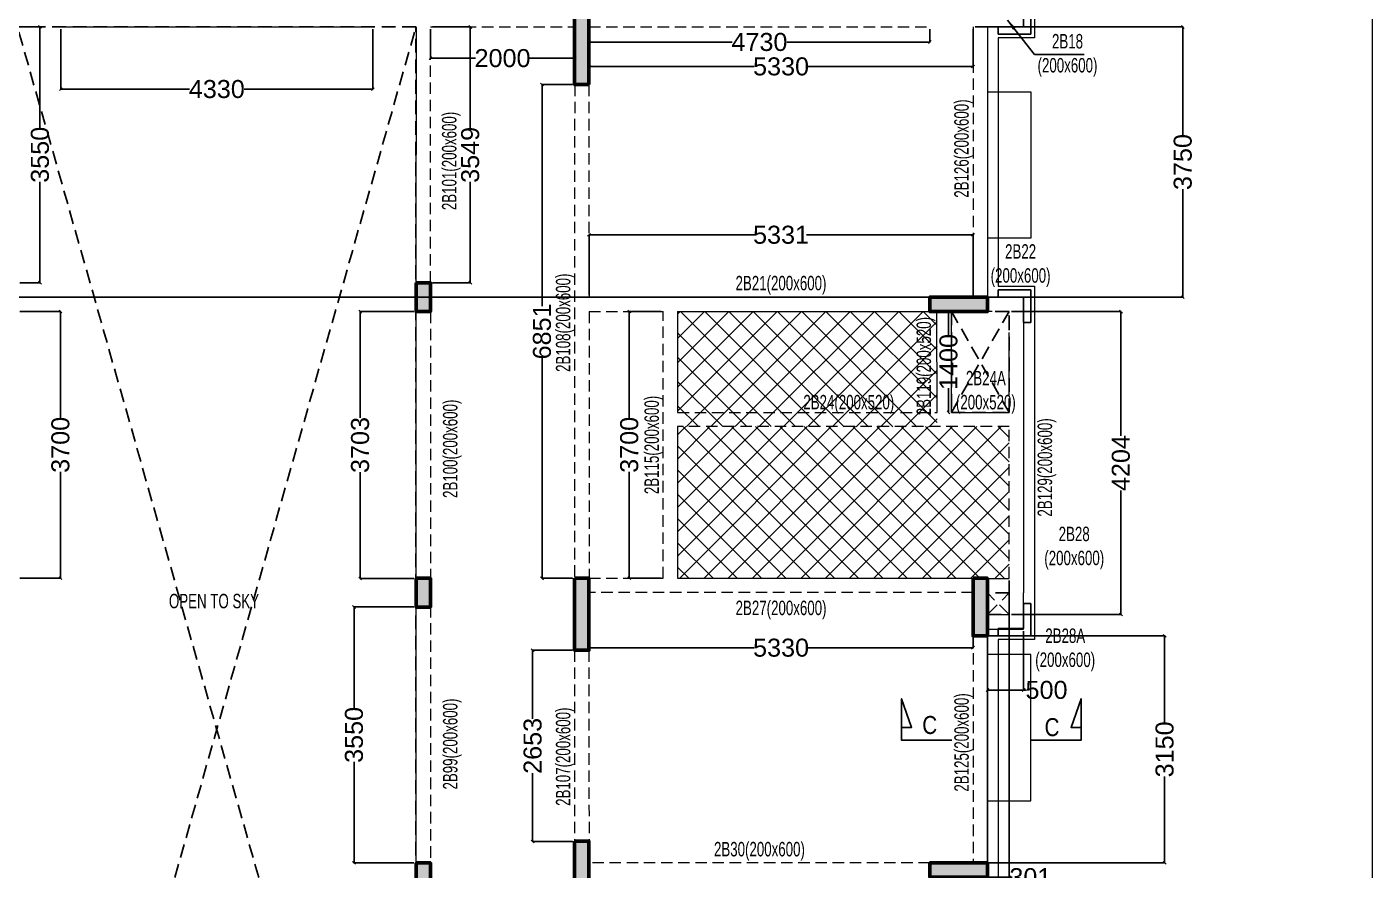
# Model space of a CAD drawing. Header units: millimetres. Extents: x -29 to 37328, y -5 to 79129.
# Drawn here: x 18661 to 37328, y 51008 to 62709 of the extents above; entities that cross this region are included whole.
import ezdxf
from ezdxf.enums import TextEntityAlignment as Align

# ---------------------------------------------------------------- set-up
doc = ezdxf.new("R2010")
doc.units = ezdxf.units.MM
for name, pattern in [('CONTINU', [0]), ('DASHED', [0.75, 0.5, -0.25]), ('HIDDEN', [9.525, 6.35, -3.175])]:
    doc.linetypes.add(name, pattern=pattern)
for name, color, linetype, lineweight in [('A-BOXING PROJECTION', 8, 'Continuous', 9), ('A-CLMN', 5, 'Continuous', 50), ('A-CONC-PATT', 253, 'Continuous', 0), ('S - BEAM', 7, 'Continuous', 13), ('S - BEAM TXT', 30, 'Continuous', 13), ('STR-Stair', 1, 'Continuous', 13)]:
    doc.layers.add(name, color=color, linetype=linetype, lineweight=lineweight)
for name, color, linetype in [('BAND DETAILS', 2, 'Continuous'), ('S-DIM', 8, 'Continuous'), ('SECTION', 4, 'CONTINU'), ('SL-FW-HIDDEN', 1, 'Continuous'), ('STR-COL', 3, 'Continuous'), ('TEXT', 7, 'Continuous'), ('TOILET SUNK BY80', 240, 'Continuous')]:
    doc.layers.add(name, color=color, linetype=linetype)
doc.styles.add('Dim.s & Anno.(Misc.)', font='ARIALN.TTF')
doc.styles.add('S - GRID TXT', font='ARIALNB.TTF')
doc.styles.add('SD', font='ARIALNB.TTF')
doc.styles.add('SED', font='ARIALN.TTF', dxfattribs={"height": 50})
doc.styles.add('SOBHA', font='arial.ttf')
doc.styles.add('TITLE', font='tahoma.ttf')
doc.dimstyles.new('A-GFC-100', dxfattribs={"dimscale": 100, "dimtxt": 1.75, "dimasz": 1.5, "dimexe": 1.5, "dimexo": 0, "dimgap": 1, "dimtad": 1, "dimdec": 0, "dimdsep": 46, "dimtxsty": 'Dim.s & Anno.(Misc.)', "dimblk": 'ARCHTICK', "dimcen": 0, "dimdle": 1.5, "dimclrd": 256, "dimclre": 8, "dimclrt": 6, "dimazin": 2, "dimtfac": 1, "dimtdec": 0, "dimtix": 1, "dimtmove": 2, "dimatfit": 3, "dimfxl": 1, "dimtolj": 1, "dimlwd": -1, "dimlwe": 9, "dimarcsym": 0})
doc.dimstyles.new('S--20', dxfattribs={"dimscale": 20, "dimtxt": 12.5, "dimasz": 2, "dimexe": 0.25, "dimexo": 1.5, "dimgap": 0.1, "dimtad": 0, "dimdec": 0, "dimrnd": 0.0005, "dimzin": 0, "dimdsep": 46, "dimtxsty": 'SOBHA', "dimblk": 'OBLIQUE', "dimcen": 0.09, "dimclrd": 8, "dimclre": 8, "dimclrt": 4, "dimadec": 0, "dimazin": 0, "dimtfac": 1, "dimtdec": 0, "dimtofl": 0, "dimtmove": 0, "dimatfit": 3, "dimfxl": 0.18, "dimtolj": 1, "dimtzin": 0, "dimlwd": -1, "dimlwe": -1, "dimarcsym": 0})

# ---------------------------------------------------------------- blocks, each defined once
blk = doc.blocks.new('*U83')
at = {"layer": 'SL-FW-HIDDEN', "linetype": 'HIDDEN', "ltscale": 30}
for p, q in [((5530, 19500), (0, 0)), ((0, 19500), (5530, 0))]:
    blk.add_line(p, q, dxfattribs=at)
blk.add_lwpolyline([(0, 19500), (5530, 19500), (5530, 0), (0, 0)], close=True, dxfattribs=at)
at = {"layer": 'SL-FW-HIDDEN', "linetype": 'DASHED', "ltscale": 250, "style": 'TITLE'}
blk.add_attdef('DECRIPTION', text='', height=125, dxfattribs=at).set_placement((960, 116), align=Align.MIDDLE_CENTER)
blk = doc.blocks.new('*U74')
at = {"layer": 'SL-FW-HIDDEN', "linetype": 'HIDDEN', "ltscale": 30}
for p, q in [((301, 302), (0, 0)), ((0, 302), (301, 0))]:
    blk.add_line(p, q, dxfattribs=at)
blk.add_lwpolyline([(0, 302), (301, 302), (301, 0), (0, 0)], close=True, dxfattribs=at)
at = {"layer": 'SL-FW-HIDDEN', "linetype": 'DASHED', "ltscale": 250, "style": 'TITLE'}
blk.add_attdef('DECRIPTION', text='', height=125, dxfattribs=at).set_placement((960, 116), align=Align.MIDDLE_CENTER)
blk = doc.blocks.new('*U80')
at = {"layer": 'SL-FW-HIDDEN', "linetype": 'HIDDEN', "ltscale": 30}
for p, q in [((800, 1400), (0, 0)), ((0, 1400), (800, 0))]:
    blk.add_line(p, q, dxfattribs=at)
blk.add_lwpolyline([(0, 1400), (800, 1400), (800, 0), (0, 0)], close=True, dxfattribs=at)
at = {"layer": 'SL-FW-HIDDEN', "linetype": 'DASHED', "ltscale": 250, "style": 'TITLE'}
blk.add_attdef('DECRIPTION', text='', height=125, dxfattribs=at).set_placement((960, 116), align=Align.MIDDLE_CENTER)
blk = doc.blocks.new('_ArchTick')
at = {"color": 0, "linetype": 'ByBlock', "const_width": 0.15}
blk.add_lwpolyline([(-0.5, -0.5), (0.5, 0.5)], dxfattribs=at)
blk = doc.blocks.new('FFR')
at = {"layer": 'A-CONC-PATT'}
h = blk.add_hatch(color=256, dxfattribs=at)
h.dxf.hatch_style = 1
h.paths.add_polyline_path([(18170, 30580), (18370, 30580), (18370, 31580), (18170, 31580)])
h = blk.add_hatch(color=256, dxfattribs=at)
h.dxf.hatch_style = 1
h.paths.add_polyline_path([(16170, 27830), (15970, 27830), (15970, 27430), (16170, 27430)])
h = blk.add_hatch(color=256, dxfattribs=at)
h.dxf.hatch_style = 1
h.paths.add_polyline_path([(23900, 27430), (23900, 27630), (23100, 27630), (23100, 27430)])
h = blk.add_hatch(color=256, dxfattribs=at)
h.dxf.hatch_style = 1
h.paths.add_polyline_path([(16170, 23730), (15970, 23730), (15970, 23330), (16170, 23330)])
h = blk.add_hatch(color=256, dxfattribs=at)
h.dxf.hatch_style = 1
h.paths.add_polyline_path([(18370, 23730), (18170, 23730), (18170, 22730), (18370, 22730)])
h = blk.add_hatch(color=256, dxfattribs=at)
h.dxf.hatch_style = 1
h.paths.add_polyline_path([(23900, 23730), (23700, 23730), (23700, 22930), (23900, 22930)])
h = blk.add_hatch(color=256, dxfattribs=at)
h.dxf.hatch_style = 1
h.paths.add_polyline_path([(18370, 20080), (18170, 20080), (18170, 19280), (18370, 19280)])
h = blk.add_hatch(color=256, dxfattribs=at)
h.dxf.hatch_style = 1
h.paths.add_polyline_path([(16170, 19780), (15970, 19780), (15970, 19380), (16170, 19380)])
h = blk.add_hatch(color=256, dxfattribs=at)
h.dxf.hatch_style = 1
h.paths.add_polyline_path([(23900, 19580), (23900, 19780), (23100, 19780), (23100, 19580)])
at = {"layer": 'A-CLMN', "elevation": 1}
for points in [[(18370, 30580), (18170, 30580), (18170, 31580), (18370, 31580)], [(15970, 27830), (16170, 27830), (16170, 27430), (15970, 27430)], [(23900, 27630), (23900, 27430), (23100, 27430), (23100, 27630)], [(15970, 23730), (16170, 23730), (16170, 23330), (15970, 23330)], [(18170, 23730), (18370, 23730), (18370, 22730), (18170, 22730)], [(23700, 23730), (23900, 23730), (23900, 22930), (23700, 22930)], [(18170, 20080), (18370, 20080), (18370, 19280), (18170, 19280)], [(15970, 19780), (16170, 19780), (16170, 19380), (15970, 19380)], [(23900, 19780), (23900, 19580), (23100, 19580), (23100, 19780)]]:
    blk.add_lwpolyline(points, close=True, dxfattribs=at)
blk = doc.blocks.new('ELEVATION FEATURE - ELEVATION FEATURE-2962623-SECOND FLOOR LEVEL')
at = {"layer": 'A-BOXING PROJECTION', "color": 2}
for p, q in [((5002668, 4987306), (5002668, 4983476)), ((5002668, 4983476), (5002168, 4983476)), ((5002168, 4983476), (5002168, 4982766)), ((5002168, 4982848), (5002168, 4980026)), ((5002168, 4980026), (5002668, 4980026)), ((5002668, 4980026), (5002668, 4975126)), ((5002668, 4975126), (5002168, 4975126)), ((5002168, 4975126), (5002168, 4974916)), ((5002168, 4974916), (5002168, 4970966))]:
    blk.add_line(p, q, dxfattribs=at)
at = {"layer": 'A-BOXING PROJECTION', "color": 2, "lineweight": 25}
for p, q in [((5002518, 4983976), (5002518, 4983626)), ((5002618, 4983526), (5002618, 4983976)), ((5002518, 4983626), (5002168, 4983626)), ((5002168, 4983626), (5002168, 4983526)), ((5002168, 4983526), (5002618, 4983526)), ((5002168, 4979976), (5002168, 4979876)), ((5002618, 4979976), (5002168, 4979976)), ((5002168, 4979876), (5002518, 4979876)), ((5002518, 4979876), (5002518, 4979526)), ((5002618, 4979526), (5002618, 4979976)), ((5002518, 4979526), (5002618, 4979526)), ((5002618, 4975626), (5002518, 4975626)), ((5002518, 4975626), (5002518, 4975276)), ((5002618, 4975176), (5002618, 4975626)), ((5002518, 4975276), (5002168, 4975276)), ((5002168, 4975276), (5002168, 4975176)), ((5002168, 4975176), (5002618, 4975176))]:
    blk.add_line(p, q, dxfattribs=at)
blk = doc.blocks.new('A$C420997f2')
at = {"layer": 'SECTION', "color": 5, "ltscale": 1000, "elevation": -1}
blk.add_lwpolyline([(23204, 20282), (22507, 20282), (22507, 20857), (22646, 20459), (22507, 20459)], dxfattribs=at)
at = {"layer": 'SECTION', "color": 5, "ltscale": 1000}
blk.add_lwpolyline([(24301, 20282), (24998, 20282), (24998, 20857), (24859, 20459), (24998, 20459)], dxfattribs=at)
at = {"layer": 'SECTION', "linetype": 'Continuous', "style": 'SED'}
for p in [(22795, 20368, -1), (24492, 20338)]:
    blk.add_text('C', height=250, rotation=0.0105, dxfattribs=at).set_placement(p)
blk = doc.blocks.new('_Oblique')
at = {"color": 0, "linetype": 'ByBlock', "lineweight": -2}
blk.add_line((-0.5, -0.5), (0.5, 0.5), dxfattribs=at)
blk = doc.blocks.new('*D388')
at = {"layer": 'Defpoints', "color": 0, "linetype": 'ByBlock', "transparency": 16777216}
for p in [(19131, 62708), (23461, 62708), (23461, 61845)]:
    blk.add_point(p, dxfattribs=at)
at = {"layer": 'S-DIM', "color": 8, "transparency": 16777216}
for p, q in [((19131, 62678), (19131, 61840)), ((23461, 62678), (23461, 61840)), ((19131, 61845), (20916, 61845)), ((23461, 61845), (21676, 61845))]:
    blk.add_line(p, q, dxfattribs=at)
at = {"layer": 'S-DIM', "color": 8, "linetype": 'ByBlock', "transparency": 16777216, "xscale": 40, "yscale": 40, "zscale": 40, "rotation": 180}
blk.add_blockref('_Oblique', (19131, 61845), dxfattribs=at)
at = {"layer": 'S-DIM', "color": 8, "linetype": 'ByBlock', "transparency": 16777216, "xscale": 40, "yscale": 40, "zscale": 40}
blk.add_blockref('_Oblique', (23461, 61845), dxfattribs=at)
at = {"layer": 'S-DIM', "color": 4, "linetype": 'ByBlock', "transparency": 16777216, "insert": (21296, 61845), "char_height": 250, "attachment_point": 5, "style": 'SOBHA'}
blk.add_mtext('\\A1;4330', dxfattribs=at)
blk = doc.blocks.new('*D389')
at = {"layer": 'Defpoints', "color": 0, "linetype": 'ByBlock', "transparency": 16777216}
for p in [(24261, 62708, 1), (26261, 62708), (26261, 62274)]:
    blk.add_point(p, dxfattribs=at)
at = {"layer": 'S-DIM', "color": 8, "transparency": 16777216}
for p, q in [((24261, 62678), (24261, 62269)), ((26261, 62678), (26261, 62269)), ((24261, 62274), (24884, 62274)), ((26261, 62274), (25638, 62274))]:
    blk.add_line(p, q, dxfattribs=at)
at = {"layer": 'S-DIM', "color": 8, "linetype": 'ByBlock', "transparency": 16777216, "xscale": 40, "yscale": 40, "zscale": 40, "rotation": 180}
blk.add_blockref('_Oblique', (24261, 62274), dxfattribs=at)
at = {"layer": 'S-DIM', "color": 8, "linetype": 'ByBlock', "transparency": 16777216, "xscale": 40, "yscale": 40, "zscale": 40}
blk.add_blockref('_Oblique', (26261, 62274), dxfattribs=at)
at = {"layer": 'S-DIM', "color": 4, "linetype": 'ByBlock', "transparency": 16777216, "insert": (25261, 62274), "char_height": 250, "attachment_point": 5, "style": 'SOBHA'}
blk.add_mtext('\\A1;2000', dxfattribs=at)
blk = doc.blocks.new('*D390')
at = {"layer": 'Defpoints', "color": 0, "linetype": 'ByBlock', "transparency": 16777216}
for p in [(26461, 62708), (31791, 62708), (31791, 62159)]:
    blk.add_point(p, dxfattribs=at)
at = {"layer": 'S-DIM', "color": 8, "transparency": 16777216}
for p, q in [((26461, 62678), (26461, 62154)), ((31791, 62678), (31791, 62154)), ((26461, 62159), (28751, 62159)), ((31791, 62159), (29501, 62159))]:
    blk.add_line(p, q, dxfattribs=at)
at = {"layer": 'S-DIM', "color": 8, "linetype": 'ByBlock', "transparency": 16777216, "xscale": 40, "yscale": 40, "zscale": 40, "rotation": 180}
blk.add_blockref('_Oblique', (26461, 62159), dxfattribs=at)
at = {"layer": 'S-DIM', "color": 8, "linetype": 'ByBlock', "transparency": 16777216, "xscale": 40, "yscale": 40, "zscale": 40}
blk.add_blockref('_Oblique', (31791, 62159), dxfattribs=at)
at = {"layer": 'S-DIM', "color": 4, "linetype": 'ByBlock', "transparency": 16777216, "insert": (29126, 62159), "char_height": 250, "attachment_point": 5, "style": 'SOBHA'}
blk.add_mtext('\\A1;5330', dxfattribs=at)
blk = doc.blocks.new('*D391')
at = {"layer": 'Defpoints', "color": 0, "linetype": 'ByBlock', "transparency": 16777216}
for p in [(26461, 62708), (31191, 62708), (26461, 62498)]:
    blk.add_point(p, dxfattribs=at)
at = {"layer": 'S-DIM', "color": 8, "transparency": 16777216}
for p, q in [((26461, 62678), (26461, 62493)), ((31191, 62678), (31191, 62493)), ((26461, 62498), (28446, 62498)), ((31191, 62498), (29206, 62498))]:
    blk.add_line(p, q, dxfattribs=at)
at = {"layer": 'S-DIM', "color": 8, "linetype": 'ByBlock', "transparency": 16777216, "xscale": 40, "yscale": 40, "zscale": 40, "rotation": 180}
blk.add_blockref('_Oblique', (26461, 62498), dxfattribs=at)
at = {"layer": 'S-DIM', "color": 8, "linetype": 'ByBlock', "transparency": 16777216, "xscale": 40, "yscale": 40, "zscale": 40}
blk.add_blockref('_Oblique', (31191, 62498), dxfattribs=at)
at = {"layer": 'S-DIM', "color": 4, "linetype": 'ByBlock', "transparency": 16777216, "insert": (28826, 62498), "char_height": 250, "attachment_point": 5, "style": 'SOBHA'}
blk.add_mtext('\\A1;4730', dxfattribs=at)
blk = doc.blocks.new('*D393')
at = {"layer": 'Defpoints', "color": 0, "linetype": 'ByBlock', "transparency": 16777216}
for p in [(31791, 59823), (26461, 58958), (31791, 58958)]:
    blk.add_point(p, dxfattribs=at)
at = {"layer": 'S-DIM', "color": 8, "transparency": 16777216}
for p, q in [((26461, 58988), (26461, 59828)), ((26461, 59823), (28775, 59823)), ((31791, 59823), (29477, 59823)), ((31791, 58988), (31791, 59828))]:
    blk.add_line(p, q, dxfattribs=at)
at = {"layer": 'S-DIM', "color": 8, "linetype": 'ByBlock', "transparency": 16777216, "xscale": 40, "yscale": 40, "zscale": 40, "rotation": 180}
blk.add_blockref('_Oblique', (26461, 59823), dxfattribs=at)
at = {"layer": 'S-DIM', "color": 8, "linetype": 'ByBlock', "transparency": 16777216, "xscale": 40, "yscale": 40, "zscale": 40}
blk.add_blockref('_Oblique', (31791, 59823), dxfattribs=at)
at = {"layer": 'S-DIM', "color": 4, "linetype": 'ByBlock', "transparency": 16777216, "insert": (29126, 59823), "char_height": 250, "attachment_point": 5, "style": 'SOBHA'}
blk.add_mtext('\\A1;5331', dxfattribs=at)
blk = doc.blocks.new('*D266')
at = {"layer": 'Defpoints', "color": 0, "linetype": 'ByBlock', "transparency": 16777216}
for p in [(14900, 58958), (26461, 58958, 0), (31191, 58959, 1)]:
    blk.add_point(p, dxfattribs=at)
at = {"layer": 'S-DIM', "color": 8, "transparency": 16777216}
for p, q in [((14900, 58959), (14900, 58999)), ((31161, 58959), (14895, 58959)), ((26431, 58958), (14895, 58958)), ((14900, 58958), (14900, 58878))]:
    blk.add_line(p, q, dxfattribs=at)
at = {"layer": 'S-DIM', "color": 8, "linetype": 'ByBlock', "transparency": 16777216, "xscale": 40, "yscale": 40, "zscale": 40}
for p, rotation in [((14900, 58959), 270), ((14900, 58958), 90)]:
    blk.add_blockref('_Oblique', p, dxfattribs=dict(at, rotation=rotation))
at = {"layer": 'S-DIM', "color": 4, "linetype": 'ByBlock', "transparency": 16777216, "insert": (14900, 58830), "char_height": 250, "attachment_point": 5, "rotation": 90, "style": 'SOBHA'}
blk.add_mtext('\\A1;1', dxfattribs=at)
blk = doc.blocks.new('*D395')
at = {"layer": 'Defpoints', "color": 0, "linetype": 'ByBlock', "transparency": 16777216}
for p in [(26461, 54858), (31791, 54858), (31791, 54093)]:
    blk.add_point(p, dxfattribs=at)
at = {"layer": 'S-DIM', "color": 8, "transparency": 16777216}
for p, q in [((26461, 54828), (26461, 54088)), ((31791, 54828), (31791, 54088)), ((26461, 54093), (28752, 54093)), ((31791, 54093), (29501, 54093))]:
    blk.add_line(p, q, dxfattribs=at)
at = {"layer": 'S-DIM', "color": 8, "linetype": 'ByBlock', "transparency": 16777216, "xscale": 40, "yscale": 40, "zscale": 40, "rotation": 180}
blk.add_blockref('_Oblique', (26461, 54093), dxfattribs=at)
at = {"layer": 'S-DIM', "color": 8, "linetype": 'ByBlock', "transparency": 16777216, "xscale": 40, "yscale": 40, "zscale": 40}
blk.add_blockref('_Oblique', (31791, 54093), dxfattribs=at)
at = {"layer": 'S-DIM', "color": 4, "linetype": 'ByBlock', "transparency": 16777216, "insert": (29126, 54093), "char_height": 250, "attachment_point": 5, "style": 'SOBHA'}
blk.add_mtext('\\A1;5330', dxfattribs=at)
blk = doc.blocks.new('*D269')
at = {"layer": 'Defpoints', "color": 0, "linetype": 'ByBlock', "transparency": 16777216}
for p in [(31991, 54354, -1), (32492, 54354, -1), (32492, 53507)]:
    blk.add_point(p, dxfattribs=at)
at = {"layer": 'S-DIM', "color": 8, "transparency": 16777216}
for p, q in [((31991, 54324), (31991, 53502)), ((32492, 54324), (32492, 53502)), ((31991, 53507), (32492, 53507)), ((32492, 53507), (32532, 53507))]:
    blk.add_line(p, q, dxfattribs=at)
at = {"layer": 'S-DIM', "color": 8, "linetype": 'ByBlock', "transparency": 16777216, "xscale": 40, "yscale": 40, "zscale": 40, "rotation": 180}
blk.add_blockref('_Oblique', (31991, 53507), dxfattribs=at)
at = {"layer": 'S-DIM', "color": 8, "linetype": 'ByBlock', "transparency": 16777216, "xscale": 40, "yscale": 40, "zscale": 40}
blk.add_blockref('_Oblique', (32492, 53507), dxfattribs=at)
at = {"layer": 'S-DIM', "color": 4, "linetype": 'ByBlock', "transparency": 16777216, "insert": (32810, 53507), "char_height": 250, "attachment_point": 5, "style": 'SOBHA'}
blk.add_mtext('\\A1;500', dxfattribs=at)
blk = doc.blocks.new('*D270')
at = {"layer": 'Defpoints', "color": 0, "linetype": 'ByBlock', "transparency": 16777216}
for p in [(31991, 55055, 0), (32292, 55055, 0), (32292, 50908)]:
    blk.add_point(p, dxfattribs=at)
at = {"layer": 'S-DIM', "color": 8, "transparency": 16777216}
for p, q in [((31991, 55025), (31991, 50903)), ((32292, 55025), (32292, 50903)), ((31991, 50908), (32292, 50908)), ((32292, 50908), (32332, 50908))]:
    blk.add_line(p, q, dxfattribs=at)
at = {"layer": 'S-DIM', "color": 8, "linetype": 'ByBlock', "transparency": 16777216, "xscale": 40, "yscale": 40, "zscale": 40, "rotation": 180}
blk.add_blockref('_Oblique', (31991, 50908), dxfattribs=at)
at = {"layer": 'S-DIM', "color": 8, "linetype": 'ByBlock', "transparency": 16777216, "xscale": 40, "yscale": 40, "zscale": 40}
blk.add_blockref('_Oblique', (32292, 50908), dxfattribs=at)
at = {"layer": 'S-DIM', "color": 4, "linetype": 'ByBlock', "transparency": 16777216, "insert": (32586, 50908), "char_height": 250, "attachment_point": 5, "style": 'SOBHA'}
blk.add_mtext('\\A1;301', dxfattribs=at)
blk = doc.blocks.new('*D347')
at = {"layer": 'Defpoints', "color": 0, "linetype": 'ByBlock', "transparency": 16777216}
for p in [(18531, 58759, 1), (19126, 58759), (18531, 55059, 1)]:
    blk.add_point(p, dxfattribs=at)
at = {"layer": 'S-DIM', "color": 8, "transparency": 16777216}
for p, q in [((18561, 58759), (19131, 58759)), ((19126, 58759), (19126, 57283)), ((19126, 55059), (19126, 56534)), ((18561, 55059), (19131, 55059))]:
    blk.add_line(p, q, dxfattribs=at)
at = {"layer": 'S-DIM', "color": 8, "linetype": 'ByBlock', "transparency": 16777216, "xscale": 40, "yscale": 40, "zscale": 40}
for p, rotation in [((19126, 58759), 90), ((19126, 55059), 270)]:
    blk.add_blockref('_Oblique', p, dxfattribs=dict(at, rotation=rotation))
at = {"layer": 'S-DIM', "color": 4, "linetype": 'ByBlock', "transparency": 16777216, "insert": (19126, 56909), "char_height": 250, "attachment_point": 5, "rotation": 90, "style": 'SOBHA'}
blk.add_mtext('\\A1;3700', dxfattribs=at)
blk = doc.blocks.new('*D348')
at = {"layer": 'Defpoints', "color": 0, "linetype": 'ByBlock', "transparency": 16777216}
for p in [(18530, 62709, 0), (18842, 62709), (18531, 59159, 1)]:
    blk.add_point(p, dxfattribs=at)
at = {"layer": 'S-DIM', "color": 8, "transparency": 16777216}
for p, q in [((18560, 62709), (18847, 62709)), ((18842, 62709), (18842, 61308)), ((18842, 59159), (18842, 60559)), ((18561, 59159), (18847, 59159))]:
    blk.add_line(p, q, dxfattribs=at)
at = {"layer": 'S-DIM', "color": 8, "linetype": 'ByBlock', "transparency": 16777216, "xscale": 40, "yscale": 40, "zscale": 40}
for p, rotation in [((18842, 62709), 90), ((18842, 59159), 270)]:
    blk.add_blockref('_Oblique', p, dxfattribs=dict(at, rotation=rotation))
at = {"layer": 'S-DIM', "color": 4, "linetype": 'ByBlock', "transparency": 16777216, "insert": (18842, 60934), "char_height": 250, "attachment_point": 5, "rotation": 90, "style": 'SOBHA'}
blk.add_mtext('\\A1;3550', dxfattribs=at)
blk = doc.blocks.new('*D355')
at = {"layer": 'Defpoints', "color": 0, "linetype": 'ByBlock', "transparency": 16777216}
for p in [(23200, 54659), (24061, 54659, 1), (24061, 51109, 1)]:
    blk.add_point(p, dxfattribs=at)
at = {"layer": 'S-DIM', "color": 8, "transparency": 16777216}
for p, q in [((24031, 54659), (23195, 54659)), ((23200, 54659), (23200, 53258)), ((23200, 51109), (23200, 52509)), ((24031, 51109), (23195, 51109))]:
    blk.add_line(p, q, dxfattribs=at)
at = {"layer": 'S-DIM', "color": 8, "linetype": 'ByBlock', "transparency": 16777216, "xscale": 40, "yscale": 40, "zscale": 40}
for p, rotation in [((23200, 54659), 90), ((23200, 51109), 270)]:
    blk.add_blockref('_Oblique', p, dxfattribs=dict(at, rotation=rotation))
at = {"layer": 'S-DIM', "color": 4, "linetype": 'ByBlock', "transparency": 16777216, "insert": (23200, 52884), "char_height": 250, "attachment_point": 5, "rotation": 90, "style": 'SOBHA'}
blk.add_mtext('\\A1;3550', dxfattribs=at)
blk = doc.blocks.new('*D356')
at = {"layer": 'Defpoints', "color": 0, "linetype": 'ByBlock', "transparency": 16777216}
for p in [(23285, 58758), (24061, 58758, 1), (24061, 55055, 0)]:
    blk.add_point(p, dxfattribs=at)
at = {"layer": 'S-DIM', "color": 8, "transparency": 16777216}
for p, q in [((24031, 58758), (23280, 58758)), ((23285, 58758), (23285, 57282)), ((23285, 55055), (23285, 56531)), ((24031, 55055), (23280, 55055))]:
    blk.add_line(p, q, dxfattribs=at)
at = {"layer": 'S-DIM', "color": 8, "linetype": 'ByBlock', "transparency": 16777216, "xscale": 40, "yscale": 40, "zscale": 40}
for p, rotation in [((23285, 58758), 90), ((23285, 55055), 270)]:
    blk.add_blockref('_Oblique', p, dxfattribs=dict(at, rotation=rotation))
at = {"layer": 'S-DIM', "color": 4, "linetype": 'ByBlock', "transparency": 16777216, "insert": (23285, 56907), "char_height": 250, "attachment_point": 5, "rotation": 90, "style": 'SOBHA'}
blk.add_mtext('\\A1;3703', dxfattribs=at)
blk = doc.blocks.new('*D421')
at = {"layer": 'Defpoints', "color": 0, "linetype": 'ByBlock', "transparency": 16777216}
for p in [(24261, 62708), (24260, 59159, 0), (24813, 59159)]:
    blk.add_point(p, dxfattribs=at)
at = {"layer": 'S-DIM', "color": 8, "transparency": 16777216}
for p, q in [((24291, 62708), (24818, 62708)), ((24813, 62708), (24813, 61309)), ((24813, 59159), (24813, 60558)), ((24290, 59159), (24818, 59159))]:
    blk.add_line(p, q, dxfattribs=at)
at = {"layer": 'S-DIM', "color": 8, "linetype": 'ByBlock', "transparency": 16777216, "xscale": 40, "yscale": 40, "zscale": 40}
for p, rotation in [((24813, 62708), 90), ((24813, 59159), 270)]:
    blk.add_blockref('_Oblique', p, dxfattribs=dict(at, rotation=rotation))
at = {"layer": 'S-DIM', "color": 4, "linetype": 'ByBlock', "transparency": 16777216, "insert": (24813, 60933), "char_height": 250, "attachment_point": 5, "rotation": 90, "style": 'SOBHA'}
blk.add_mtext('\\A1;3549', dxfattribs=at)
blk = doc.blocks.new('*D424')
at = {"layer": 'Defpoints', "color": 0, "linetype": 'ByBlock', "transparency": 16777216}
for p in [(25679, 54059), (26260, 54059, 0), (26261, 51405)]:
    blk.add_point(p, dxfattribs=at)
at = {"layer": 'S-DIM', "color": 8, "transparency": 16777216}
for p, q in [((26230, 54059), (25674, 54059)), ((25679, 54059), (25679, 53109)), ((25679, 51405), (25679, 52354)), ((26231, 51405), (25674, 51405))]:
    blk.add_line(p, q, dxfattribs=at)
at = {"layer": 'S-DIM', "color": 8, "linetype": 'ByBlock', "transparency": 16777216, "xscale": 40, "yscale": 40, "zscale": 40}
for p, rotation in [((25679, 54059), 90), ((25679, 51405), 270)]:
    blk.add_blockref('_Oblique', p, dxfattribs=dict(at, rotation=rotation))
at = {"layer": 'S-DIM', "color": 4, "linetype": 'ByBlock', "transparency": 16777216, "insert": (25679, 52732), "char_height": 250, "attachment_point": 5, "rotation": 90, "style": 'SOBHA'}
blk.add_mtext('\\A1;2653', dxfattribs=at)
blk = doc.blocks.new('*D425')
at = {"layer": 'Defpoints', "color": 0, "linetype": 'ByBlock', "transparency": 16777216}
for p in [(25809, 61909), (26262, 61909, 1), (26261, 55058)]:
    blk.add_point(p, dxfattribs=at)
at = {"layer": 'S-DIM', "color": 8, "transparency": 16777216}
for p, q in [((26232, 61909), (25804, 61909)), ((25809, 61909), (25809, 58835)), ((25809, 55058), (25809, 58131)), ((26231, 55058), (25804, 55058))]:
    blk.add_line(p, q, dxfattribs=at)
at = {"layer": 'S-DIM', "color": 8, "linetype": 'ByBlock', "transparency": 16777216, "xscale": 40, "yscale": 40, "zscale": 40}
for p, rotation in [((25809, 61909), 90), ((25809, 55058), 270)]:
    blk.add_blockref('_Oblique', p, dxfattribs=dict(at, rotation=rotation))
at = {"layer": 'S-DIM', "color": 4, "linetype": 'ByBlock', "transparency": 16777216, "insert": (25809, 58483), "char_height": 250, "attachment_point": 5, "rotation": 90, "style": 'SOBHA'}
blk.add_mtext('\\A1;6851', dxfattribs=at)
blk = doc.blocks.new('*D430')
at = {"layer": 'Defpoints', "color": 0, "linetype": 'ByBlock', "transparency": 16777216}
for p in [(27020, 58759), (27491, 58759, 0), (27491, 55059, 0)]:
    blk.add_point(p, dxfattribs=at)
at = {"layer": 'S-DIM', "color": 8, "transparency": 16777216}
for p, q in [((27461, 58759), (27015, 58759)), ((27020, 58759), (27020, 57283)), ((27020, 55059), (27020, 56534)), ((27461, 55059), (27015, 55059))]:
    blk.add_line(p, q, dxfattribs=at)
at = {"layer": 'S-DIM', "color": 8, "linetype": 'ByBlock', "transparency": 16777216, "xscale": 40, "yscale": 40, "zscale": 40}
for p, rotation in [((27020, 58759), 90), ((27020, 55059), 270)]:
    blk.add_blockref('_Oblique', p, dxfattribs=dict(at, rotation=rotation))
at = {"layer": 'S-DIM', "color": 4, "linetype": 'ByBlock', "transparency": 16777216, "insert": (27020, 56909), "char_height": 250, "attachment_point": 5, "rotation": 90, "style": 'SOBHA'}
blk.add_mtext('\\A1;3700', dxfattribs=at)
blk = doc.blocks.new('*D362')
at = {"layer": 'Defpoints', "color": 0, "linetype": 'ByBlock', "transparency": 16777216}
for p in [(31490, 58759, 0), (31450, 57359), (31491, 57359, 1)]:
    blk.add_point(p, dxfattribs=at)
at = {"layer": 'S-DIM', "color": 8, "transparency": 16777216}
for p, q in [((31460, 58759), (31445, 58759)), ((31450, 58759), (31450, 58422)), ((31450, 57359), (31450, 57696)), ((31461, 57359), (31445, 57359))]:
    blk.add_line(p, q, dxfattribs=at)
at = {"layer": 'S-DIM', "color": 8, "linetype": 'ByBlock', "transparency": 16777216, "xscale": 40, "yscale": 40, "zscale": 40}
for p, rotation in [((31450, 58759), 90), ((31450, 57359), 270)]:
    blk.add_blockref('_Oblique', p, dxfattribs=dict(at, rotation=rotation))
at = {"layer": 'S-DIM', "color": 4, "linetype": 'ByBlock', "transparency": 16777216, "insert": (31450, 58059), "char_height": 250, "attachment_point": 5, "rotation": 90, "style": 'SOBHA'}
blk.add_mtext('\\A1;1400', dxfattribs=at)
blk = doc.blocks.new('*D432')
at = {"layer": 'Defpoints', "color": 0, "linetype": 'ByBlock', "transparency": 16777216}
for p in [(31791, 54258), (34449, 54258), (31791, 51108)]:
    blk.add_point(p, dxfattribs=at)
at = {"layer": 'S-DIM', "color": 8, "transparency": 16777216}
for p, q in [((31821, 54258), (34454, 54258)), ((34449, 54258), (34449, 53058)), ((34449, 51108), (34449, 52308)), ((31821, 51108), (34454, 51108))]:
    blk.add_line(p, q, dxfattribs=at)
at = {"layer": 'S-DIM', "color": 8, "linetype": 'ByBlock', "transparency": 16777216, "xscale": 40, "yscale": 40, "zscale": 40}
for p, rotation in [((34449, 54258), 90), ((34449, 51108), 270)]:
    blk.add_blockref('_Oblique', p, dxfattribs=dict(at, rotation=rotation))
at = {"layer": 'S-DIM', "color": 4, "linetype": 'ByBlock', "transparency": 16777216, "insert": (34449, 52683), "char_height": 250, "attachment_point": 5, "rotation": 90, "style": 'SOBHA'}
blk.add_mtext('\\A1;3150', dxfattribs=at)
blk = doc.blocks.new('*D433')
at = {"layer": 'Defpoints', "color": 0, "linetype": 'ByBlock', "transparency": 16777216}
for p in [(31791, 62708), (34701, 62708), (31791, 58958)]:
    blk.add_point(p, dxfattribs=at)
at = {"layer": 'S-DIM', "color": 8, "transparency": 16777216}
for p, q in [((31821, 62708), (34706, 62708)), ((34701, 62708), (34701, 61208)), ((34701, 58958), (34701, 60458)), ((31821, 58958), (34706, 58958))]:
    blk.add_line(p, q, dxfattribs=at)
at = {"layer": 'S-DIM', "color": 8, "linetype": 'ByBlock', "transparency": 16777216, "xscale": 40, "yscale": 40, "zscale": 40}
for p, rotation in [((34701, 62708), 90), ((34701, 58958), 270)]:
    blk.add_blockref('_Oblique', p, dxfattribs=dict(at, rotation=rotation))
at = {"layer": 'S-DIM', "color": 4, "linetype": 'ByBlock', "transparency": 16777216, "insert": (34701, 60833), "char_height": 250, "attachment_point": 5, "rotation": 90, "style": 'SOBHA'}
blk.add_mtext('\\A1;3750', dxfattribs=at)
blk = doc.blocks.new('*D368')
at = {"layer": 'Defpoints', "color": 0, "linetype": 'ByBlock', "transparency": 16777216}
for p in [(32292, 58758, 1), (32292, 54554, -1), (33842, 54554)]:
    blk.add_point(p, dxfattribs=at)
at = {"layer": 'S-DIM', "color": 8, "transparency": 16777216}
for p, q in [((32322, 58758), (33847, 58758)), ((33842, 58758), (33842, 57036)), ((33842, 54554), (33842, 56276)), ((32322, 54554), (33847, 54554))]:
    blk.add_line(p, q, dxfattribs=at)
at = {"layer": 'S-DIM', "color": 8, "linetype": 'ByBlock', "transparency": 16777216, "xscale": 40, "yscale": 40, "zscale": 40}
for p, rotation in [((33842, 58758), 90), ((33842, 54554), 270)]:
    blk.add_blockref('_Oblique', p, dxfattribs=dict(at, rotation=rotation))
at = {"layer": 'S-DIM', "color": 4, "linetype": 'ByBlock', "transparency": 16777216, "insert": (33842, 56656), "char_height": 250, "attachment_point": 5, "rotation": 90, "style": 'SOBHA'}
blk.add_mtext('\\A1;4204', dxfattribs=at)
blk = doc.blocks.new('FIRST FLOOR ROOF FRAMING LAYOUT')
at = {"layer": 'TOILET SUNK BY80'}
h = blk.add_hatch(dxfattribs=at)
h.set_pattern_fill('ANSI37', color=256, scale=75, style=0)
h.set_pattern_definition([(45, (3313, -710904.03), (-168.379802, 168.379802), []), (135, (3313, -710904.03), (-168.379802, -168.379802), [])])
h.paths.add_polyline_path([(30956, -2547652), (27355, -2547654), (27355, -2549250), (30956, -2549252)])
h = blk.add_hatch(dxfattribs=at)
h.set_pattern_fill('ANSI37', color=256, scale=75, style=0)
h.set_pattern_definition([(45, (9765.86, -2536076.02), (-168.3798, 168.3798), []), (135, (9765.86, -2536076.02), (-168.3798, -168.3798), [])])
edge = h.paths.add_edge_path()
edge.add_line((31957, -2551354), (31957, -2551357))
edge.add_line((31957, -2551357), (31957, -2549251))
edge.add_line((31957, -2549251), (27355, -2549251))
edge.add_line((27355, -2549251), (27356, -2551354))
edge.add_line((27356, -2551354), (31957, -2551354))
at = {"color": 1}
blk.add_line((23726, -2543704), (23726, -2543704), dxfattribs=at)
at = {"layer": 'S - BEAM', "linetype": 'HIDDEN', "ltscale": 25}
for p, q in [((32157, -2543504, 1), (32157, -2543704, 1)), ((23925, -2547254, 0), (23926, -2543704, 1)), ((23926, -2543704), (25926, -2543704)), ((26126, -2543704), (30856, -2543704)), ((31456, -2543704), (31456, -2547454)), ((25927, -2544504, 1), (25926, -2551354)), ((26125, -2544504, 0), (26126, -2547454, 0)), ((30856, -2547454), (26126, -2547454)), ((32156, -2547454, 0), (32156, -2547652, 1)), ((23926, -2547654, 1), (23926, -2551357, 0)), ((26126, -2547654), (27156, -2547654, -1)), ((26126, -2547654, 0), (26126, -2551354)), ((27156, -2551354, 0), (27156, -2547654, 0)), ((31957, -2547654, 1), (31656, -2547654)), ((31957, -2549054, 0), (31957, -2547654, 1)), ((32157, -2547654, 1), (32156, -2547654, 1)), ((27355, -2549053, 0), (30956, -2549054, 1)), ((31957, -2549251, 1), (27355, -2549251, 0)), ((31957, -2551357, 0), (31957, -2549251, 0)), ((26126, -2551354), (27156, -2551354, -1)), ((31456, -2551554), (26126, -2551554)), ((23926, -2551740, 0), (23926, -2555304, 0)), ((31456, -2552154), (31456, -2555304)), ((25925, -2552354, 0), (25926, -2555007)), ((26125, -2552354, 0), (26126, -2555007)), ((30856, -2555304), (26126, -2555304))]:
    blk.add_line(p, q, dxfattribs=at)
at = {"layer": 'S - BEAM', "linetype": 'ByBlock', "ltscale": 25}
for p, q in [((18796, -2543704), (23126, -2543704)), ((23726, -2543704, 1), (23725, -2547254, 0)), ((31656, -2543704), (32157, -2543704)), ((31656, -2543704), (31656, -2547454)), ((31656, -2547454), (32156, -2547454, 1)), ((23727, -2551357, 0), (23727, -2547654, 1)), ((27355, -2547654, 0), (27355, -2549053, 0)), ((27355, -2547654, -1), (30856, -2547654)), ((32156, -2547652, 1), (32157, -2551357, 0)), ((31156, -2549054, 1), (31957, -2549054, 1)), ((27355, -2549251, 0), (27356, -2551354, 0)), ((27356, -2551354, -1), (31456, -2551354)), ((31656, -2551357, 0), (31957, -2551357, 0)), ((32157, -2551357, 0), (32157, -2551557, 0)), ((23727, -2555304, 0), (23727, -2551740, 0)), ((31656, -2552154), (31656, -2555304))]:
    blk.add_line(p, q, dxfattribs=at)
at = {"layer": 'S - BEAM', "color": 7, "linetype": 'ByBlock'}
for points in [[(31656, -2544604), (32256, -2544604), (32256, -2546634), (31656, -2546634)], [(31656, -2554444), (32256, -2554444), (32256, -2552414), (31656, -2552414)]]:
    blk.add_lwpolyline(points, dxfattribs=at)
at = {"layer": 'S - BEAM', "linetype": 'ByBlock', "ltscale": 25}
for points, elevation in [([(30956, -2549054), (30955, -2547654)], 1), ([(31156, -2549054), (31155, -2547653)], 1), ([(31657, -2551859), (31957, -2551859), (31957, -2551558)], -1), ([(31657, -2552059), (32157, -2552059), (32157, -2551558)], -1)]:
    blk.add_lwpolyline(points, dxfattribs=dict(at, elevation=elevation))
at = {"layer": 'SL-FW-HIDDEN', "color": 3, "linetype": 'DASHED', "lineweight": 5, "ltscale": 30, "xscale": -1, "rotation": 180}
for name, p in [('*U83', (18195, -2543704, 0)), ('*U80', (31155, -2547653, 0)), ('*U74', (31656, -2551557, -1))]:
    blk.add_blockref(name, p, dxfattribs=at)
at = {"layer": 'S - BEAM TXT', "char_height": 200, "attachment_point": 8, "style": 'S - GRID TXT'}
for s, insert in [('{\\fSwis721 LtCn BT|b0|i0|c0|p34;\\W0.9;2B18\\P(200x600)}', (32766, -2544396)), ('{\\fSwis721 LtCn BT|b0|i0|c0|p34;\\W0.9;2B22\\P(200x600)}', (32115, -2547313)), ('{\\fSwis721 LtCn BT|b0|i0|c0|p34;\\W0.9;2B21(200x600)}', (28790, -2547419, 1)), ('{\\fSwis721 LtCn BT|b0|i0|c0|p34;\\W0.9;2B24A\\P(200x520)}', (31633, -2549071, 1)), ('{\\fSwis721 LtCn BT|b0|i0|c0|p34;\\W0.9;2B24(200x520)}', (29731, -2549071, 1)), ('{\\fSwis721 LtCn BT|b0|i0|c0|p34;\\W0.9;2B27(200x600)}', (28791, -2551926, 1)), ('{\\fSwis721 LtCn BT|b0|i0|c0|p34;\\W0.9;2B30(200x600)}', (28491, -2555274, 1))]:
    blk.add_mtext(s, dxfattribs=dict(at, insert=insert))
at = {"layer": 'S - BEAM TXT', "char_height": 200, "style": 'S - GRID TXT'}
for s, insert, attachment_point, rotation in [('{\\fSwis721 LtCn BT|b0|i0|c0|p34;\\W0.9;2B126(200x600)}', (31455, -2545392, 1), 8, 90), ('{\\fSwis721 LtCn BT|b0|i0|c0|p34;\\W0.9;2B101(200x600)}', (24346, -2545564, 1), 8, 90), ('{\\fSwis721 LtCn BT|b0|i0|c0|p34;\\W0.9;2B108(200x600)}', (25927, -2547809, 1), 8, 90), ('{\\fSwis721 LtCn BT|b0|i0|c0|p34;\\W0.9;2B119(200x520)}', (30932, -2548411, 2), 8, 90), ('{\\fSwis721 LtCn BT|b0|i0|c0|p34;\\W0.9;2B100(200x600)}', (24360, -2549558, 0), 8, 90), ('{\\fSwis721 LtCn BT|b0|i0|c0|p34;\\W0.9;2B115(200x600)}', (27156, -2549505, -1), 8, 90), ('{\\fSwis721 LtCn BT|b0|i0|c0|p34;\\W0.9;2B129(200x600)}', (32612, -2549817, 0), 8, 90), ('{\\fSwis721 LtCn BT|b0|i0|c0|p34;\\W0.9;2B28\\P(200x600)}', (32860, -2551233), 8, 0.1284), ('{\\fSwis721 LtCn BT|b0|i0|c0|p34;\\W0.9;2B28A\\P(200x600)}', (32735, -2552052), 2, 359.8716), ('{\\fSwis721 LtCn BT|b0|i0|c0|p34;\\W0.9;2B99(200x600)}', (24360, -2553655, 1), 8, 90), ('{\\fSwis721 LtCn BT|b0|i0|c0|p34;\\W0.9;2B125(200x600)}', (31456, -2553633, 0), 8, 90), ('{\\fSwis721 LtCn BT|b0|i0|c0|p34;\\W0.9;2B107(200x600)}', (25927, -2553831, 1), 8, 90)]:
    blk.add_mtext(s, dxfattribs=dict(at, insert=insert, attachment_point=attachment_point, rotation=rotation))
at = {"layer": 'TEXT', "color": 4, "linetype": 'Continuous', "insert": (20922, -2551774, 1), "char_height": 200, "attachment_point": 8, "rotation": 359.9895, "style": 'SD'}
blk.add_mtext('{\\fSwis721 LtCn BT|b0|i0|c0|p34;\\W0.9;OPEN TO SKY}', dxfattribs=at)
at = {"layer": 'STR-COL', "color": 1}
blk.add_leader([(31935, -2543610, 0), (32306, -2544088, 0), (32996, -2544088, 0)], dimstyle='A-GFC-100', override={"dimclrd": 7}, dxfattribs=at)

msp = doc.modelspace()

# ---------------------------------------------------------------- linework, layer by layer
at = {"layer": 'STR-Stair', "linetype": 'ByBlock', "elevation": 0.1}
msp.add_lwpolyline([(-29, 77690.5), (37327.8, 77690.5), (37327.8, -5.4), (-29, -5.4)], close=True, dxfattribs=at)

# ---------------------------------------------------------------- block references
at = {"color": 1}
msp.add_blockref('FIRST FLOOR ROOF FRAMING LAYOUT', (334.9, 2606412.3), dxfattribs=at)
at = {"layer": 'A-BOXING PROJECTION'}
msp.add_blockref('ELEVATION FEATURE - ELEVATION FEATURE-2962623-SECOND FLOOR LEVEL', (-4970027.3, -4920917.1, -0.1), dxfattribs=at)
at = {"layer": 'BAND DETAILS', "linetype": 'ByBlock'}
for name, p in [('A$C420997f2', (8290.7, 32528.6)), ('FFR', (8090.7, 31328.6, -0.1))]:
    msp.add_blockref(name, p, dxfattribs=at)

# ---------------------------------------------------------------- dimensions: what is measured, and where the dimension line sits
at = {"layer": 'S-DIM', "linetype": 'ByBlock'}
for base, p1, p2, picture, middle in [((18842.4, 62708.6), (18530.7, 59158.6, 0.5), (18530.3, 62708.6, -0.2), '*D348', (18842.4, 60933.6)), ((24812.8, 59158.6), (24261.3, 62707.9), (24260.3, 59158.6, -0.2), '*D421', (24812.8, 60933.2)), ((34701.2, 62707.9), (31791.4, 58957.9), (31791.4, 62707.9), '*D433', (34701.2, 60832.9)), ((25808.6, 61908.6), (26260.9, 55057.9), (26261.7, 61908.6, 0.5), '*D425', (25808.6, 58483.2)), ((14900.5, 58957.9), (31190.7, 58958.6, 0.5), (26460.6, 58957.9, 0.1), '*D266', (14900.5, 58829.9)), ((19125.6, 58758.6), (18530.7, 55058.6, 0.5), (18530.7, 58758.6, 0.5), '*D347', (19125.6, 56908.6)), ((23285.4, 58757.9), (24061.5, 55055.2, 0.2), (24061.5, 58757.9, 0.6), '*D356', (23285.4, 56906.6)), ((27019.9, 58758.6), (27490.7, 55058.6, -0.2), (27490.5, 58758.6, -0.2), '*D430', (27019.9, 56908.6)), ((31450.3, 57358.6), (31490.3, 58759, -0.2), (31491, 57358.6, 1.2), '*D362', (31450.3, 58058.8)), ((33842, 54553.7), (32291.6, 58757.9, 0.7), (32292, 54553.7, -0.9), '*D368', (33842, 56655.8)), ((23199.6, 54658.6), (24060.7, 51108.6, 0.5), (24060.7, 54658.6, 0.5), '*D355', (23199.6, 52883.6)), ((34448.6, 54257.9), (31791.4, 51107.9), (31791.4, 54257.9), '*D432', (34448.6, 52682.9)), ((25679.1, 54058.6), (26261.4, 51405.2), (26260.1, 54058.6, -0.2), '*D424', (25679.1, 52731.9))]:
    dim = msp.add_linear_dim(base=base, p1=p1, p2=p2, angle=90, dimstyle='S--20', dxfattribs=at)
    dim.commit()
    dim.dimension.update_dxf_attribs({"geometry": picture, "text_midpoint": middle})
for base, p1, p2, picture, middle in [((23461.3, 61844.7), (19131.2, 62707.9), (23461.3, 62707.9), '*D388', (21296.2, 61844.7)), ((26261.4, 62273.7), (24261.4, 62707.9, 1.2), (26261.4, 62707.9), '*D389', (25261.4, 62273.7)), ((31791.4, 62159.2), (26461.1, 62707.9), (31791.4, 62707.9), '*D390', (29126.3, 62159.2)), ((26461.1, 62498.4), (31191.4, 62707.9), (26461.1, 62707.9), '*D391', (28826.3, 62498.4)), ((31791.4, 59823), (26460.6, 58957.9), (31791.4, 58957.9), '*D393', (29126, 59823)), ((32291.7943, 50907.922), (31991.2673, 55055.2388, 0.017), (32291.7943, 55055.2388, 0.017), '*D270', (32585.7554, 50907.922)), ((31791.4, 54093.4), (26461.4, 54857.9), (31791.4, 54857.9), '*D395', (29126.4, 54093.4)), ((32491.9761, 53507.2637), (31991.4914, 54353.6822, -1.3428), (32491.9761, 54353.6777, -1.3428), '*D269', (32809.7265, 53507.2637))]:
    dim = msp.add_linear_dim(base=base, p1=p1, p2=p2, dimstyle='S--20', dxfattribs=at)
    dim.commit()
    dim.dimension.update_dxf_attribs({"geometry": picture, "text_midpoint": middle})

doc.saveas('drawing.dxf')
